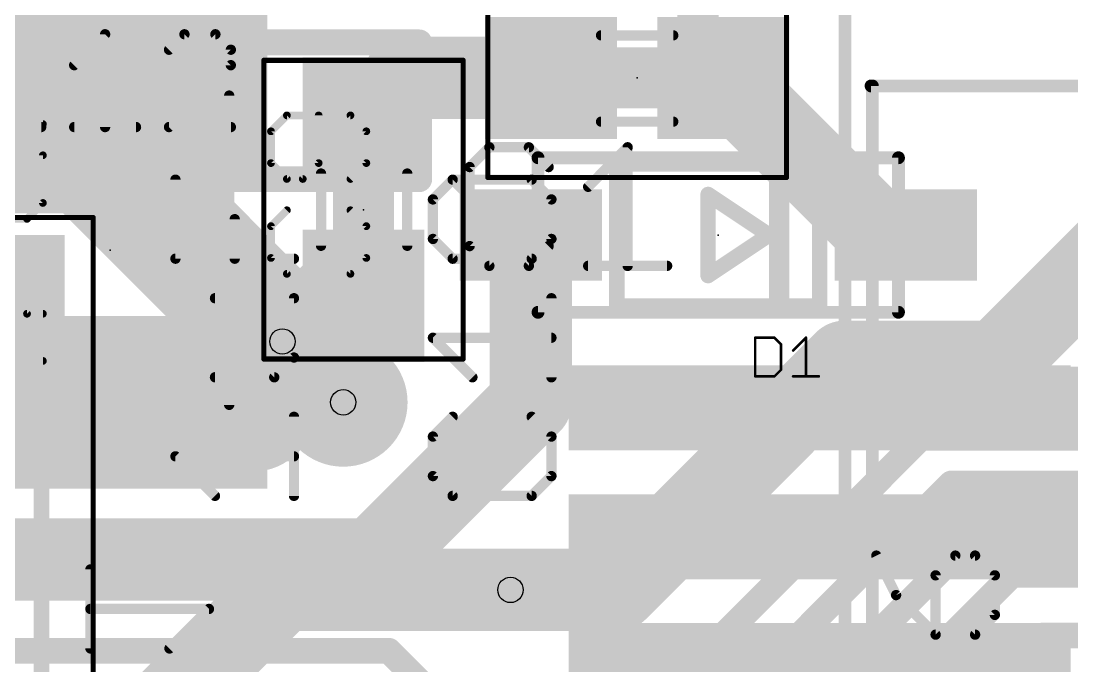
# Model space of a CAD drawing. Extents: x 61.5 to 101.4, y 9 to 89.5.
# Drawn here: x 76.02 to 86.39, y 51.15 to 57.51 of the extents above; entities that cross this region are included whole.
import ezdxf

# ---------------------------------------------------------------- set-up
doc = ezdxf.new("R2010")
doc.units = 0
for name, color, linetype in [('1', 22, 'CONTINUOUS'), ('16', 175, 'CONTINUOUS'), ('18', 82, 'CONTINUOUS'), ('21', 253, 'CONTINUOUS'), ('22', 253, 'CONTINUOUS'), ('23', 7, 'CONTINUOUS'), ('25', 253, 'CONTINUOUS'), ('26', 253, 'CONTINUOUS'), ('27', 253, 'CONTINUOUS'), ('29', 253, 'CONTINUOUS'), ('30', 253, 'CONTINUOUS'), ('31', 253, 'CONTINUOUS'), ('32', 253, 'CONTINUOUS'), ('35', 253, 'CONTINUOUS'), ('39', 22, 'CONTINUOUS'), ('40', 175, 'CONTINUOUS'), ('44', 253, 'CONTINUOUS'), ('51', 253, 'CONTINUOUS'), ('52', 253, 'CONTINUOUS')]:
    doc.layers.add(name, color=color, linetype=linetype)

# ---------------------------------------------------------------- blocks, each defined once
blk = doc.blocks.new('RECT')
blk.add_solid([(-0.5, -0.5), (0.5, -0.5), (-0.5, 0.5), (0.5, 0.5)])
blk = doc.blocks.new('ROUNDV')
at = {"const_width": 0.5}
blk.add_lwpolyline([(0, -0.25, 1), (0, 0.25, 1), (0, -0.25)], format="xyb", dxfattribs=at)

msp = doc.modelspace()

# ---------------------------------------------------------------- linework, layer by layer
at = {"layer": '1'}
for points, const_width in [([(82.7, 58.05), (82.7, 57.2)], 0.4064), ([(77.7, 57.9), (77.7, 57.3)], 0.254), ([(77.7, 57.3), (79.95, 57.3)], 0.254), ([(81.25, 56.95), (79.8, 56.95)], 0.8128), ([(79.95, 57.3), (79.95, 55.95)], 0.254), ([(82.7, 57.2), (82.95, 56.95)], 0.4064), ([(84.5, 55.4), (82.95, 56.95)], 0.8128), ([(87.9, 56.4), (86.25, 54.75)], 0.8128), ([(79.95, 55.95), (70.95, 55.95)], 0.254), ([(81.05, 55.4), (81.05, 53.75)], 0.8128), ([(84.75, 55.4), (84.5, 55.4)], 0.8128), ([(79.35, 54.75), (78.3, 53.7)], 1.27), ([(86.25, 54.75), (85.65, 54.15)], 0.8128), ([(79.35, 54.75), (79.2, 54.6)], 0.254), ([(79.4, 54.8), (79.35, 54.75)], 0.254), ([(79.2, 54.6), (79.2, 53.75)], 0.254), ([(84.15, 54.15), (81.9, 51.9)], 0.8128), ([(84.15, 54.15), (85.65, 54.15)], 0.8128), ([(78.6, 54.35), (78, 53.75)], 0.254), ([(78.3, 53.7), (76.95, 53.7)], 1.27), ([(81.05, 53.75), (79.5, 52.2)], 0.8128), ([(78, 53.75), (76.9, 53.75)], 0.254), ([(84.9, 53.4), (82.5, 51)], 0.254), ([(85.95, 53.4), (84.9, 53.4)], 0.254), ([(88.2, 53.4), (85.95, 53.4)], 0.254), ([(85.2, 52.95), (83.4, 51.15)], 0.254), ([(86.25, 52.95), (85.2, 52.95)], 0.254), ([(89.4, 52.95), (86.25, 52.95)], 0.254), ([(79.5, 52.2), (74.25, 52.2)], 0.8128), ([(85.5, 52.5), (83.55, 50.55)], 0.254), ([(86.25, 52.5), (85.5, 52.5)], 0.254), ([(88.95, 52.5), (86.25, 52.5)], 0.254), ([(81.9, 51.9), (80.85, 51.9)], 0.8128), ([(85.8, 52.05), (83.85, 50.1)], 0.254), ([(86.7, 52.05), (85.8, 52.05)], 0.254), ([(86.1, 51.45), (84.15, 49.5)], 0.254), ([(87.1, 51.45), (86.1, 51.45)], 0.254), ([(79.65, 51.3), (75.45, 51.3)], 0.254), ([(79.95, 51), (79.65, 51.3)], 0.254), ([(83.4, 51.15), (82.8, 50.55)], 0.254)]:
    msp.add_lwpolyline(points, dxfattribs=dict(at, const_width=const_width))
for points, const_width in [([(77.7, 57.3635, 1), (77.7, 57.2365)], 0.127), ([(77.6365, 57.3, 1), (77.7635, 57.3)], 0.127), ([(79.8, 57.1532, 1), (79.8, 56.7468)], 0.4064), ([(80.0135, 57.3, 1), (79.8865, 57.3)], 0.127), ([(79.95, 57.2365, 1), (79.95, 57.3635)], 0.127), ([(81.25, 56.7468, 1), (81.25, 57.1532)], 0.4064), ([(82.7718, 57.2718, 1), (82.6282, 57.1282)], 0.2032), ([(83.0937, 57.0937, 1), (82.8063, 56.8063)], 0.4064), ([(82.5984, 57.2, 1), (82.8016, 57.2)], 0.2032), ([(82.8782, 56.8782, 1), (83.0218, 57.0218)], 0.2032), ([(79.8865, 55.95, 1), (80.0135, 55.95)], 0.127), ([(79.95, 55.8865, 1), (79.95, 56.0135)], 0.127), ([(81.2532, 55.4, 1), (80.8468, 55.4)], 0.4064), ([(84.5, 55.6032, 1), (84.5, 55.1968)], 0.4064), ([(84.75, 55.1968, 1), (84.75, 55.6032)], 0.4064), ([(84.3563, 55.2563, 1), (84.6437, 55.5437)], 0.4064), ([(79.5745, 54.5255, 1), (79.1255, 54.9745)], 0.635), ([(86.1063, 54.8937, 1), (86.3937, 54.6063)], 0.4064), ([(86.3937, 54.6063, 1), (86.1063, 54.8937)], 0.4064), ([(79.3051, 54.7949, 1), (79.3949, 54.7051)], 0.127), ([(79.3949, 54.7051, 1), (79.3051, 54.7949)], 0.127), ([(79.4449, 54.7551, 1), (79.3551, 54.8449)], 0.127), ([(79.2635, 54.6, 1), (79.1365, 54.6)], 0.127), ([(79.1551, 54.6449, 1), (79.2449, 54.5551)], 0.127), ([(84.15, 54.3532, 1), (84.15, 53.9468)], 0.4064), ([(84.2937, 54.0063, 1), (84.0063, 54.2937)], 0.4064), ([(85.65, 53.9468, 1), (85.65, 54.3532)], 0.4064), ([(78.6449, 54.3051, 1), (78.5551, 54.3949)], 0.127), ([(85.5063, 54.2937, 1), (85.7937, 54.0063)], 0.4064), ([(76.95, 54.0175, 1), (76.95, 53.3825)], 0.635), ([(78.3, 53.3825, 1), (78.3, 54.0175)], 0.635), ([(78.0755, 53.9245, 1), (78.5245, 53.4755)], 0.635), ([(81.1937, 53.6063, 1), (80.9063, 53.8937)], 0.4064), ([(80.8468, 53.75, 1), (81.2532, 53.75)], 0.4064), ([(76.9, 53.8135, 1), (76.9, 53.6865)], 0.127), ([(77.9551, 53.7949, 1), (78.0449, 53.7051)], 0.127), ([(78, 53.6865, 1), (78, 53.8135)], 0.127), ([(79.1365, 53.75, 1), (79.2635, 53.75)], 0.127), ([(84.9, 53.4635, 1), (84.9, 53.3365)], 0.127), ([(84.9449, 53.3551, 1), (84.8551, 53.4449)], 0.127), ([(85.95, 53.4635, 1), (85.95, 53.3365)], 0.127), ([(85.95, 53.3365, 1), (85.95, 53.4635)], 0.127), ([(85.2, 53.0135, 1), (85.2, 52.8865)], 0.127), ([(85.2449, 52.9051, 1), (85.1551, 52.9949)], 0.127), ([(86.25, 53.0135, 1), (86.25, 52.8865)], 0.127), ([(86.25, 52.8865, 1), (86.25, 53.0135)], 0.127), ([(79.5, 51.9968, 1), (79.5, 52.4032)], 0.4064), ([(85.5, 52.5635, 1), (85.5, 52.4365)], 0.127), ([(85.5449, 52.4551, 1), (85.4551, 52.5449)], 0.127), ([(86.25, 52.5635, 1), (86.25, 52.4365)], 0.127), ([(86.25, 52.4365, 1), (86.25, 52.5635)], 0.127), ([(79.3563, 52.3437, 1), (79.6437, 52.0563)], 0.4064), ([(80.85, 52.1032, 1), (80.85, 51.6968)], 0.4064), ([(81.9, 51.6968, 1), (81.9, 52.1032)], 0.4064), ([(81.7563, 52.0437, 1), (82.0437, 51.7563)], 0.4064), ([(85.8, 52.1135, 1), (85.8, 51.9865)], 0.127), ([(85.8449, 52.0051, 1), (85.7551, 52.0949)], 0.127), ([(86.1, 51.5135, 1), (86.1, 51.3865)], 0.127), ([(86.1449, 51.4051, 1), (86.0551, 51.4949)], 0.127), ([(79.6949, 51.3449, 1), (79.6051, 51.2551)], 0.127), ([(79.65, 51.2365, 1), (79.65, 51.3635)], 0.127), ([(83.3551, 51.1949, 1), (83.4449, 51.1051)], 0.127), ([(83.4449, 51.1051, 1), (83.3551, 51.1949)], 0.127)]:
    msp.add_lwpolyline(points, format="xyb", dxfattribs=dict(at, const_width=const_width))
at = {"layer": '16'}
for points, const_width in [([(71.6, 56.25), (76.7, 56.25)], 1.27), ([(76.7, 56.25), (78.6, 54.35)], 1.27), ([(79.2, 53.75), (78.6, 54.35)], 1.27), ([(83.9, 53.695), (87.055, 53.695)], 0.8128), ([(83.9, 52.425), (86.675, 52.425)], 0.8128), ([(86.675, 52.425), (86.75, 52.35)], 0.8128), ([(87.05, 52.05), (86.75, 52.35)], 0.8128), ([(78.6, 51.9), (77.1, 50.4)], 0.8128), ([(78.9, 51.9), (78.6, 51.9)], 0.8128), ([(80.85, 51.9), (78.9, 51.9)], 0.8128)]:
    msp.add_lwpolyline(points, dxfattribs=dict(at, const_width=const_width))
for points, const_width in [([(76.9245, 56.4745, 1), (76.4755, 56.0255)], 0.635), ([(76.7, 55.9325, 1), (76.7, 56.5675)], 0.635), ([(78.8245, 54.5745, 1), (78.3755, 54.1255)], 0.635), ([(78.3755, 54.1255, 1), (78.8245, 54.5745)], 0.635), ([(78.9755, 53.5255, 1), (79.4245, 53.9745)], 0.635), ([(83.9, 53.8982, 1), (83.9, 53.4918)], 0.4064), ([(83.9, 52.6282, 1), (83.9, 52.2218)], 0.4064), ([(86.8187, 52.5687, 1), (86.5313, 52.2813)], 0.4064), ([(86.8937, 52.4937, 1), (86.6063, 52.2063)], 0.4064), ([(78.6, 52.1032, 1), (78.6, 51.6968)], 0.4064), ([(78.7437, 51.7563, 1), (78.4563, 52.0437)], 0.4064), ([(78.9, 52.1032, 1), (78.9, 51.6968)], 0.4064), ([(78.9, 51.6968, 1), (78.9, 52.1032)], 0.4064), ([(80.85, 51.6968, 1), (80.85, 52.1032)], 0.4064)]:
    msp.add_lwpolyline(points, format="xyb", dxfattribs=dict(at, const_width=const_width))
at = {"layer": '21', "const_width": 0.127}
for points in [[(84.15, 89.25), (84.15, 9.25)], [(81.122, 54.638), (81.122, 56.162)], [(81.122, 56.162), (84.678, 56.162)], [(84.678, 56.162), (84.678, 54.638)], [(84.678, 54.638), (81.122, 54.638)]]:
    msp.add_lwpolyline(points, dxfattribs=at)
at = {"layer": '21', "const_width": 0.0635}
for points in [[(81.1538, 56.162, 1), (81.0902, 56.162)], [(81.122, 56.1938, 1), (81.122, 56.1303)], [(84.7097, 56.162, 1), (84.6462, 56.162)], [(84.678, 56.1303, 1), (84.678, 56.1938)], [(81.0902, 54.638, 1), (81.1538, 54.638)], [(81.122, 54.6698, 1), (81.122, 54.6063)], [(84.6462, 54.638, 1), (84.7097, 54.638)], [(84.678, 54.6063, 1), (84.678, 54.6698)]]:
    msp.add_lwpolyline(points, format="xyb", dxfattribs=at)
at = {"layer": '22'}
for points, const_width in [([(84.408, 56.9018, 1), (84.408, 56.8383)], 0.0635), ([(84.4525, 56.87, 1), (84.389, 56.87)], 0.0635), ([(76.2611, 53.098, 1), (76.1849, 53.098)], 0.0762)]:
    msp.add_lwpolyline(points, format="xyb", dxfattribs=dict(at, const_width=const_width))
for points, const_width in [([(84.408, 56.87), (101.3117, 56.87)], 0.127), ([(84.4207, 56.87), (84.4207, 41.63)], 0.127), ([(76.223, 50.127), (76.223, 53.098)], 0.1524)]:
    msp.add_lwpolyline(points, dxfattribs=dict(at, const_width=const_width))
at = {"layer": '23'}
for p in [(82.1, 56.95), (79.4, 55.65), (82.9, 55.4), (76.9, 55.25)]:
    msp.add_point(p, dxfattribs=at)
at = {"layer": '25'}
for points, const_width in [([(78.6441, 56.5797), (78.4873, 56.4229)], 0.0762), ([(79.2711, 56.5797), (78.6441, 56.5797)], 0.0762), ([(78.9576, 56.1093), (78.9576, 56.5797)], 0.0762), ([(79.4279, 56.4229), (79.2711, 56.5797)], 0.0762), ([(78.4873, 56.4229), (78.4873, 56.1093)], 0.0762), ([(79.4279, 56.1093), (79.4279, 56.4229)], 0.0762), ([(80.6419, 56.2652), (80.447, 56.0703)], 0.1016), ([(81.0317, 56.2652), (80.6419, 56.2652)], 0.1016), ([(81.2266, 56.0703), (81.0317, 56.2652)], 0.1016), ([(81.6164, 55.8754), (82.0062, 56.2652)], 0.1016), ([(82.0062, 56.2652), (82.0062, 55.0958)], 0.1016), ([(78.4873, 56.1093), (78.6441, 55.9526)], 0.0762), ([(78.8008, 55.9526), (78.9576, 56.1093)], 0.0762), ([(79.2711, 55.9526), (79.4279, 56.1093)], 0.0762), ([(80.447, 56.0703), (80.447, 55.2907)], 0.1016), ([(80.0848, 55.7511), (80.2797, 55.946)], 0.1016), ([(80.2797, 55.946), (81.0593, 55.946)], 0.1016), ([(81.0593, 55.1664), (80.2797, 55.946)], 0.1016), ([(81.0593, 55.946), (81.2542, 55.7511)], 0.1016), ([(78.6441, 55.9526), (78.8008, 55.9526)], 0.0762), ([(80.0848, 55.3613), (80.0848, 55.7511)], 0.1016), ([(81.2542, 55.7511), (81.2542, 55.3613)], 0.1016), ([(78.6441, 55.6441), (78.4873, 55.4874)], 0.0762), ([(79.4279, 55.4874), (79.2711, 55.6441)], 0.0762), ([(78.4873, 55.4874), (78.4873, 55.1738)], 0.0762), ([(79.4279, 55.1738), (79.4279, 55.4874)], 0.0762), ([(80.2797, 55.1664), (80.0848, 55.3613)], 0.1016), ([(81.2542, 55.3613), (81.0593, 55.1664)], 0.1016), ([(80.447, 55.2907), (80.6419, 55.0958)], 0.1016), ([(81.0317, 55.0958), (81.2266, 55.2907)], 0.1016), ([(78.4873, 55.1738), (78.6441, 55.0171)], 0.0762), ([(79.2711, 55.0171), (79.4279, 55.1738)], 0.0762), ([(81.0593, 55.1664), (80.2797, 55.1664)], 0.1016), ([(80.6419, 55.0958), (81.0317, 55.0958)], 0.1016), ([(81.6164, 55.0958), (82.396, 55.0958)], 0.1016), ([(78.6441, 55.0171), (79.2711, 55.0171)], 0.0762), ([(81.2542, 53.997), (81.2542, 54.7766)], 0.1016), ([(80.4746, 53.997), (80.0848, 54.3868)], 0.1016), ([(80.0848, 54.3868), (81.2542, 54.3868)], 0.1016), ([(83.2643, 54.3876), (83.2643, 54.0063)], 0.0254), ([(83.4549, 54.3876), (83.2643, 54.3876)], 0.0254), ([(83.5185, 54.3241), (83.4549, 54.3876)], 0.0254), ([(83.5185, 54.0699), (83.5185, 54.3241)], 0.0254), ([(83.6385, 54.2605), (83.7656, 54.3876)], 0.0254), ([(83.7656, 54.3876), (83.7656, 54.0063)], 0.0254), ([(83.4549, 54.0063), (83.5185, 54.0699)], 0.0254), ([(83.2643, 54.0063), (83.4549, 54.0063)], 0.0254), ([(83.6385, 54.0063), (83.8927, 54.0063)], 0.0254), ([(80.2797, 53.6072), (80.0848, 53.4123)], 0.1016), ([(81.2542, 53.4123), (81.0593, 53.6072)], 0.1016), ([(80.0848, 53.4123), (80.0848, 53.0225)], 0.1016), ([(81.2542, 53.0225), (81.2542, 53.4123)], 0.1016), ([(80.0848, 53.0225), (80.2797, 52.8276)], 0.1016), ([(81.0593, 52.8276), (81.2542, 53.0225)], 0.1016), ([(80.2797, 52.8276), (81.0593, 52.8276)], 0.1016), ([(84.4598, 52.2386), (84.6547, 51.8488)], 0.1016), ([(85.2394, 52.2386), (85.0445, 52.0437)], 0.1016), ([(85.4343, 52.2386), (85.2394, 52.2386)], 0.1016), ([(85.6292, 52.0437), (85.4343, 52.2386)], 0.1016), ([(85.0445, 52.0437), (85.0445, 51.459)], 0.1016), ([(85.6292, 51.6539), (85.6292, 52.0437)], 0.1016), ([(84.6547, 51.8488), (85.0445, 51.459)], 0.1016), ([(85.4343, 51.459), (85.6292, 51.6539)], 0.1016), ([(85.0445, 51.459), (85.4343, 51.459)], 0.1016)]:
    msp.add_lwpolyline(points, dxfattribs=dict(at, const_width=const_width))
for points, const_width in [([(78.6441, 56.5987, 1), (78.6441, 56.5606)], 0.0381), ([(78.6575, 56.5662, 1), (78.6306, 56.5931)], 0.0381), ([(78.9766, 56.5797, 1), (78.9386, 56.5797)], 0.0381), ([(79.2846, 56.5931, 1), (79.2577, 56.5662)], 0.0381), ([(79.2711, 56.5606, 1), (79.2711, 56.5987)], 0.0381), ([(78.5063, 56.4229, 1), (78.4682, 56.4229)], 0.0381), ([(78.4738, 56.4364, 1), (78.5008, 56.4094)], 0.0381), ([(79.447, 56.4229, 1), (79.4089, 56.4229)], 0.0381), ([(79.4144, 56.4094, 1), (79.4414, 56.4364)], 0.0381), ([(80.6419, 56.2906, 1), (80.6419, 56.2398)], 0.0508), ([(80.6599, 56.2472, 1), (80.6239, 56.2832)], 0.0508), ([(81.0497, 56.2832, 1), (81.0137, 56.2472)], 0.0508), ([(81.0317, 56.2398, 1), (81.0317, 56.2906)], 0.0508), ([(82.0316, 56.2652, 1), (81.9808, 56.2652)], 0.0508), ([(82.0242, 56.2472, 1), (81.9882, 56.2832)], 0.0508), ([(78.5008, 56.1228, 1), (78.4738, 56.0959)], 0.0381), ([(78.4682, 56.1093, 1), (78.5063, 56.1093)], 0.0381), ([(78.9386, 56.1093, 1), (78.9766, 56.1093)], 0.0381), ([(78.9711, 56.0959, 1), (78.9441, 56.1228)], 0.0381), ([(79.4089, 56.1093, 1), (79.447, 56.1093)], 0.0381), ([(79.4414, 56.0959, 1), (79.4144, 56.1228)], 0.0381), ([(80.429, 56.0883, 1), (80.465, 56.0523)], 0.0508), ([(80.4724, 56.0703, 1), (80.4216, 56.0703)], 0.0508), ([(81.2086, 56.0523, 1), (81.2446, 56.0883)], 0.0508), ([(80.2977, 55.964, 1), (80.2617, 55.928)], 0.0508), ([(80.2797, 55.9714, 1), (80.2797, 55.9206)], 0.0508), ([(80.2977, 55.928, 1), (80.2617, 55.964)], 0.0508), ([(81.0773, 55.964, 1), (81.0413, 55.928)], 0.0508), ([(81.0593, 55.9206, 1), (81.0593, 55.9714)], 0.0508), ([(78.6441, 55.9716, 1), (78.6441, 55.9335)], 0.0381), ([(78.6306, 55.9391, 1), (78.6575, 55.9661)], 0.0381), ([(78.7874, 55.9661, 1), (78.8143, 55.9391)], 0.0381), ([(78.8008, 55.9335, 1), (78.8008, 55.9716)], 0.0381), ([(79.2577, 55.9661, 1), (79.2846, 55.9391)], 0.0381), ([(81.5984, 55.8934, 1), (81.6344, 55.8574)], 0.0508), ([(80.0668, 55.7691, 1), (80.1028, 55.7331)], 0.0508), ([(80.1102, 55.7511, 1), (80.0594, 55.7511)], 0.0508), ([(81.2796, 55.7511, 1), (81.2288, 55.7511)], 0.0508), ([(81.2362, 55.7331, 1), (81.2722, 55.7691)], 0.0508), ([(78.6575, 55.6307, 1), (78.6306, 55.6576)], 0.0381), ([(79.2846, 55.6576, 1), (79.2577, 55.6307)], 0.0381), ([(78.5063, 55.4874, 1), (78.4682, 55.4874)], 0.0381), ([(78.4738, 55.5008, 1), (78.5008, 55.4739)], 0.0381), ([(79.447, 55.4874, 1), (79.4089, 55.4874)], 0.0381), ([(79.4144, 55.4739, 1), (79.4414, 55.5008)], 0.0381), ([(80.1028, 55.3793, 1), (80.0668, 55.3433)], 0.0508), ([(80.0594, 55.3613, 1), (80.1102, 55.3613)], 0.0508), ([(81.2288, 55.3613, 1), (81.2796, 55.3613)], 0.0508), ([(81.2722, 55.3433, 1), (81.2362, 55.3793)], 0.0508), ([(80.465, 55.3087, 1), (80.429, 55.2727)], 0.0508), ([(80.4216, 55.2907, 1), (80.4724, 55.2907)], 0.0508), ([(81.2446, 55.2727, 1), (81.2086, 55.3087)], 0.0508), ([(78.5008, 55.1873, 1), (78.4738, 55.1604)], 0.0381), ([(78.4682, 55.1738, 1), (78.5063, 55.1738)], 0.0381), ([(79.4089, 55.1738, 1), (79.447, 55.1738)], 0.0381), ([(79.4414, 55.1604, 1), (79.4144, 55.1873)], 0.0381), ([(80.2797, 55.1918, 1), (80.2797, 55.141)], 0.0508), ([(80.2617, 55.1484, 1), (80.2977, 55.1844)], 0.0508), ([(81.0413, 55.1844, 1), (81.0773, 55.1484)], 0.0508), ([(81.0413, 55.1484, 1), (81.0773, 55.1844)], 0.0508), ([(81.0593, 55.141, 1), (81.0593, 55.1918)], 0.0508), ([(80.6419, 55.1212, 1), (80.6419, 55.0704)], 0.0508), ([(80.6239, 55.0778, 1), (80.6599, 55.1138)], 0.0508), ([(81.0137, 55.1138, 1), (81.0497, 55.0778)], 0.0508), ([(81.0317, 55.0704, 1), (81.0317, 55.1212)], 0.0508), ([(81.6164, 55.1212, 1), (81.6164, 55.0704)], 0.0508), ([(81.9808, 55.0958, 1), (82.0316, 55.0958)], 0.0508), ([(82.396, 55.0704, 1), (82.396, 55.1212)], 0.0508), ([(78.6441, 55.0361, 1), (78.6441, 54.998)], 0.0381), ([(78.6306, 55.0036, 1), (78.6575, 55.0305)], 0.0381), ([(79.2577, 55.0305, 1), (79.2846, 55.0036)], 0.0381), ([(79.2711, 54.998, 1), (79.2711, 55.0361)], 0.0381), ([(81.2796, 54.7766, 1), (81.2288, 54.7766)], 0.0508), ([(80.1028, 54.4048, 1), (80.0668, 54.3688)], 0.0508), ([(80.0848, 54.4122, 1), (80.0848, 54.3614)], 0.0508), ([(81.2542, 54.3614, 1), (81.2542, 54.4122)], 0.0508), ([(83.2706, 54.3876, 1), (83.2579, 54.3876)], 0.0127), ([(83.2643, 54.394, 1), (83.2643, 54.3813)], 0.0127), ([(83.4594, 54.3921, 1), (83.4505, 54.3831)], 0.0127), ([(83.4549, 54.3813, 1), (83.4549, 54.394)], 0.0127), ([(83.5249, 54.3241, 1), (83.5122, 54.3241)], 0.0127), ([(83.514, 54.3196, 1), (83.523, 54.3286)], 0.0127), ([(83.7719, 54.3876, 1), (83.7592, 54.3876)], 0.0127), ([(83.7701, 54.3831, 1), (83.7611, 54.3921)], 0.0127), ([(83.634, 54.265, 1), (83.643, 54.256)], 0.0127), ([(80.4566, 53.979, 1), (80.4926, 54.015)], 0.0508), ([(83.5122, 54.0699, 1), (83.5249, 54.0699)], 0.0127), ([(83.523, 54.0654, 1), (83.514, 54.0743)], 0.0127), ([(81.2288, 53.997, 1), (81.2796, 53.997)], 0.0508), ([(83.2643, 54.0127, 1), (83.2643, 54)], 0.0127), ([(83.2579, 54.0063, 1), (83.2706, 54.0063)], 0.0127), ([(83.4505, 54.0108, 1), (83.4594, 54.0018)], 0.0127), ([(83.4549, 54, 1), (83.4549, 54.0127)], 0.0127), ([(83.6385, 54.0127, 1), (83.6385, 54)], 0.0127), ([(83.7592, 54.0063, 1), (83.7719, 54.0063)], 0.0127), ([(83.8927, 54, 1), (83.8927, 54.0127)], 0.0127), ([(80.2977, 53.5892, 1), (80.2617, 53.6252)], 0.0508), ([(81.0773, 53.6252, 1), (81.0413, 53.5892)], 0.0508), ([(80.0668, 53.4303, 1), (80.1028, 53.3943)], 0.0508), ([(80.1102, 53.4123, 1), (80.0594, 53.4123)], 0.0508), ([(81.2796, 53.4123, 1), (81.2288, 53.4123)], 0.0508), ([(81.2362, 53.3943, 1), (81.2722, 53.4303)], 0.0508), ([(80.1028, 53.0405, 1), (80.0668, 53.0045)], 0.0508), ([(80.0594, 53.0225, 1), (80.1102, 53.0225)], 0.0508), ([(81.2288, 53.0225, 1), (81.2796, 53.0225)], 0.0508), ([(81.2722, 53.0045, 1), (81.2362, 53.0405)], 0.0508), ([(80.2797, 52.853, 1), (80.2797, 52.8022)], 0.0508), ([(80.2617, 52.8096, 1), (80.2977, 52.8456)], 0.0508), ([(81.0413, 52.8456, 1), (81.0773, 52.8096)], 0.0508), ([(81.0593, 52.8022, 1), (81.0593, 52.853)], 0.0508), ([(84.4825, 52.2499, 1), (84.4371, 52.2272)], 0.0508), ([(85.2394, 52.264, 1), (85.2394, 52.2132)], 0.0508), ([(85.2574, 52.2206, 1), (85.2214, 52.2565)], 0.0508), ([(85.4523, 52.2565, 1), (85.4163, 52.2206)], 0.0508), ([(85.4343, 52.2132, 1), (85.4343, 52.264)], 0.0508), ([(85.0699, 52.0437, 1), (85.0191, 52.0437)], 0.0508), ([(85.0265, 52.0616, 1), (85.0625, 52.0257)], 0.0508), ([(85.6546, 52.0437, 1), (85.6038, 52.0437)], 0.0508), ([(85.6112, 52.0257, 1), (85.6472, 52.0616)], 0.0508), ([(84.6727, 51.8667, 1), (84.6367, 51.8308)], 0.0508), ([(84.632, 51.8374, 1), (84.6774, 51.8601)], 0.0508), ([(85.6038, 51.6539, 1), (85.6546, 51.6539)], 0.0508), ([(85.6472, 51.6359, 1), (85.6112, 51.6718)], 0.0508), ([(85.0445, 51.4844, 1), (85.0445, 51.4336)], 0.0508), ([(85.0191, 51.459, 1), (85.0699, 51.459)], 0.0508), ([(85.0265, 51.441, 1), (85.0625, 51.477)], 0.0508), ([(85.4163, 51.477, 1), (85.4523, 51.441)], 0.0508), ([(85.4343, 51.4336, 1), (85.4343, 51.4844)], 0.0508)]:
    msp.add_lwpolyline(points, format="xyb", dxfattribs=dict(at, const_width=const_width))
at = {"layer": '26', "const_width": 0.1016}
for points in [[(76.7058, 51.3226), (76.7058, 52.1022)], [(77.8752, 51.7124), (76.7058, 51.7124)], [(77.4854, 51.3226), (77.8752, 51.7124)]]:
    msp.add_lwpolyline(points, dxfattribs=at)
at = {"layer": '26', "const_width": 0.0508}
for points in [[(76.7312, 52.1022, 1), (76.6804, 52.1022)], [(76.7058, 51.7378, 1), (76.7058, 51.687)], [(77.8932, 51.6944, 1), (77.8572, 51.7304)], [(77.8752, 51.687, 1), (77.8752, 51.7378)], [(76.6804, 51.3226, 1), (76.7312, 51.3226)], [(77.4674, 51.3406, 1), (77.5034, 51.3046)]]:
    msp.add_lwpolyline(points, format="xyb", dxfattribs=at)
at = {"layer": '27'}
for points, const_width in [([(76.5456, 57.0747), (76.8507, 57.3798)], 0.1016), ([(76.8507, 57.3798), (76.8507, 56.4646)], 0.1016), ([(77.6336, 57.3798), (77.4811, 57.2273)], 0.1016), ([(77.9387, 57.3798), (77.6336, 57.3798)], 0.1016), ([(78.0912, 57.2273), (77.9387, 57.3798)], 0.1016), ([(78.0912, 57.0747), (78.0912, 57.2273)], 0.1016), ([(77.4811, 56.4646), (78.0912, 57.0747)], 0.1016), ([(76.2369, 56.4947), (75.2963, 56.4947)], 0.0762), ([(75.6101, 56.4646), (76.2202, 56.4646)], 0.1016), ([(76.5456, 56.4646), (77.1557, 56.4646)], 0.1016), ([(78.0912, 56.4646), (77.4811, 56.4646)], 0.1016), ([(76.2369, 56.1862), (75.6098, 56.1862)], 0.0762), ([(76.2369, 55.7159), (76.2369, 56.1862)], 0.0762), ([(77.5448, 55.1664), (77.5448, 55.946)], 0.1016), ([(76.0801, 55.5591), (76.2369, 55.7159)], 0.0762), ([(75.6098, 55.5591), (76.0801, 55.5591)], 0.0762), ([(78.1295, 55.1664), (78.1295, 55.5562)], 0.1016), ([(75.4531, 55.2507), (76.0801, 54.6236)], 0.0762), ([(78.7142, 55.1664), (77.5448, 55.1664)], 0.1016), ([(78.7142, 54.7766), (77.9346, 54.7766)], 0.1016), ([(78.7142, 54.1919), (78.7142, 54.7766)], 0.1016), ([(76.0801, 54.6236), (76.2369, 54.6236)], 0.0762), ([(78.5193, 53.997), (78.7142, 54.1919)], 0.1016), ([(76.2369, 54.1584), (75.2963, 54.1584)], 0.0762), ([(77.9346, 53.997), (78.5193, 53.997)], 0.1016), ([(78.7142, 52.8276), (78.7142, 53.6072)], 0.1016), ([(77.9346, 52.8276), (77.5448, 53.2174)], 0.1016), ([(77.5448, 53.2174), (78.7142, 53.2174)], 0.1016)]:
    msp.add_lwpolyline(points, dxfattribs=dict(at, const_width=const_width))
for points, const_width in [([(76.8761, 57.3798, 1), (76.8253, 57.3798)], 0.0508), ([(76.8686, 57.3618, 1), (76.8327, 57.3977)], 0.0508), ([(77.6336, 57.4052, 1), (77.6336, 57.3544)], 0.0508), ([(77.6516, 57.3618, 1), (77.6157, 57.3977)], 0.0508), ([(77.9567, 57.3977, 1), (77.9207, 57.3618)], 0.0508), ([(77.9387, 57.3544, 1), (77.9387, 57.4052)], 0.0508), ([(77.4632, 57.2452, 1), (77.4991, 57.2093)], 0.0508), ([(78.1166, 57.2273, 1), (78.0658, 57.2273)], 0.0508), ([(78.0733, 57.2093, 1), (78.1092, 57.2452)], 0.0508), ([(76.5276, 57.0927, 1), (76.5636, 57.0568)], 0.0508), ([(78.0658, 57.0747, 1), (78.1166, 57.0747)], 0.0508), ([(78.1092, 57.0568, 1), (78.0733, 57.0927)], 0.0508), ([(76.2202, 56.4392, 1), (76.2202, 56.49)], 0.0508), ([(76.2369, 56.4756, 1), (76.2369, 56.5137)], 0.0381), ([(76.5456, 56.49, 1), (76.5456, 56.4392)], 0.0508), ([(77.1557, 56.4392, 1), (77.1557, 56.49)], 0.0508), ([(77.4811, 56.49, 1), (77.4811, 56.4392)], 0.0508), ([(78.0912, 56.4392, 1), (78.0912, 56.49)], 0.0508), ([(76.8253, 56.4646, 1), (76.8761, 56.4646)], 0.0508), ([(77.4632, 56.4826, 1), (77.4991, 56.4466)], 0.0508), ([(76.2559, 56.1862, 1), (76.2179, 56.1862)], 0.0381), ([(76.2369, 56.1672, 1), (76.2369, 56.2053)], 0.0381), ([(77.5702, 55.946, 1), (77.5194, 55.946)], 0.0508), ([(76.2179, 55.7159, 1), (76.2559, 55.7159)], 0.0381), ([(76.2504, 55.7024, 1), (76.2234, 55.7294)], 0.0381), ([(76.0667, 55.5726, 1), (76.0936, 55.5457)], 0.0381), ([(76.0801, 55.5401, 1), (76.0801, 55.5782)], 0.0381), ([(78.1549, 55.5562, 1), (78.1041, 55.5562)], 0.0508), ([(77.5448, 55.1918, 1), (77.5448, 55.141)], 0.0508), ([(77.5194, 55.1664, 1), (77.5702, 55.1664)], 0.0508), ([(78.1041, 55.1664, 1), (78.1549, 55.1664)], 0.0508), ([(78.7142, 55.141, 1), (78.7142, 55.1918)], 0.0508), ([(77.9346, 54.802, 1), (77.9346, 54.7512)], 0.0508), ([(78.7396, 54.7766, 1), (78.6888, 54.7766)], 0.0508), ([(78.7142, 54.7512, 1), (78.7142, 54.802)], 0.0508), ([(76.0801, 54.6427, 1), (76.0801, 54.6046)], 0.0381), ([(76.0667, 54.6101, 1), (76.0936, 54.6371)], 0.0381), ([(76.2369, 54.6046, 1), (76.2369, 54.6427)], 0.0381), ([(78.7322, 54.1739, 1), (78.6962, 54.2099)], 0.0508), ([(76.2369, 54.1394, 1), (76.2369, 54.1775)], 0.0381), ([(78.6888, 54.1919, 1), (78.7396, 54.1919)], 0.0508), ([(77.9346, 54.0224, 1), (77.9346, 53.9716)], 0.0508), ([(78.5013, 54.015, 1), (78.5373, 53.979)], 0.0508), ([(78.5193, 53.9716, 1), (78.5193, 54.0224)], 0.0508), ([(78.7396, 53.6072, 1), (78.6888, 53.6072)], 0.0508), ([(77.5628, 53.2354, 1), (77.5268, 53.1994)], 0.0508), ([(77.5448, 53.2428, 1), (77.5448, 53.192)], 0.0508), ([(78.7142, 53.192, 1), (78.7142, 53.2428)], 0.0508), ([(77.9166, 52.8096, 1), (77.9526, 52.8456)], 0.0508), ([(78.6888, 52.8276, 1), (78.7396, 52.8276)], 0.0508)]:
    msp.add_lwpolyline(points, format="xyb", dxfattribs=dict(at, const_width=const_width))
at = {"layer": '39', "const_width": 0.0508}
for points in [[(80.627, 55.967), (80.627, 57.933)], [(83.573, 57.933), (83.573, 55.967)], [(78.417, 54.177), (78.417, 57.123)], [(78.417, 57.123), (80.383, 57.123)], [(80.383, 57.123), (80.383, 54.177)], [(83.573, 55.967), (80.627, 55.967)], [(80.383, 54.177), (78.417, 54.177)]]:
    msp.add_lwpolyline(points, dxfattribs=at)
at = {"layer": '39', "const_width": 0.0254}
for points in [[(78.4297, 57.123, 1), (78.4043, 57.123)], [(78.417, 57.1357, 1), (78.417, 57.1103)], [(80.3957, 57.123, 1), (80.3703, 57.123)], [(80.383, 57.1103, 1), (80.383, 57.1357)], [(80.627, 55.9797, 1), (80.627, 55.9543)], [(80.6143, 55.967, 1), (80.6397, 55.967)], [(83.5603, 55.967, 1), (83.5857, 55.967)], [(83.573, 55.9543, 1), (83.573, 55.9797)], [(78.417, 54.1897, 1), (78.417, 54.1643)], [(78.4043, 54.177, 1), (78.4297, 54.177)], [(80.3703, 54.177, 1), (80.3957, 54.177)], [(80.383, 54.1643, 1), (80.383, 54.1897)]]:
    msp.add_lwpolyline(points, format="xyb", dxfattribs=at)
at = {"layer": '40', "const_width": 0.0508}
for points in [[(76.733, 55.573), (72.767, 55.573)], [(76.733, 47.627), (76.733, 55.573)]]:
    msp.add_lwpolyline(points, dxfattribs=at)
at = {"layer": '40', "const_width": 0.0254}
for points in [[(76.7457, 55.573, 1), (76.7203, 55.573)], [(76.733, 55.5603, 1), (76.733, 55.5857)]]:
    msp.add_lwpolyline(points, format="xyb", dxfattribs=at)
at = {"layer": '44'}
for centre in [(78.6, 54.35), (79.2, 53.75), (80.85, 51.9)]:
    msp.add_circle(centre, 0.125, dxfattribs=at)
at = {"layer": '51'}
for points, const_width in [([(82.456, 57.369), (81.744, 57.369)], 0.1016), ([(78.075, 56.775), (78.075, 53.725)], 0.1016), ([(82.456, 56.518), (81.744, 56.518)], 0.1016), ([(81.9, 54.7), (81.9, 56.1)], 0.1524), ([(81.9, 56.1), (83.9, 56.1)], 0.1524), ([(83.9, 56.1), (83.9, 54.7)], 0.1524), ([(78.981, 56.006), (78.981, 55.294)], 0.1016), ([(79.832, 56.006), (79.832, 55.294)], 0.1016), ([(82.8, 55), (82.8, 55.8)], 0.1524), ([(82.8, 55.8), (83.4, 55.4)], 0.1524), ([(83.4, 55.4), (82.8, 55)], 0.1524), ([(83.9, 54.7), (81.9, 54.7)], 0.1524)]:
    msp.add_lwpolyline(points, dxfattribs=dict(at, const_width=const_width))
for points, const_width in [([(81.744, 57.3944, 1), (81.744, 57.3436)], 0.0508), ([(82.456, 57.3436, 1), (82.456, 57.3944)], 0.0508), ([(78.1004, 56.775, 1), (78.0496, 56.775)], 0.0508), ([(81.744, 56.5434, 1), (81.744, 56.4926)], 0.0508), ([(82.456, 56.4926, 1), (82.456, 56.5434)], 0.0508), ([(81.9381, 56.1, 1), (81.8619, 56.1)], 0.0762), ([(81.9, 56.1381, 1), (81.9, 56.0619)], 0.0762), ([(83.9381, 56.1, 1), (83.8619, 56.1)], 0.0762), ([(83.9, 56.0619, 1), (83.9, 56.1381)], 0.0762), ([(79.0064, 56.006, 1), (78.9556, 56.006)], 0.0508), ([(79.8574, 56.006, 1), (79.8066, 56.006)], 0.0508), ([(82.8381, 55.8, 1), (82.7619, 55.8)], 0.0762), ([(82.8211, 55.8317, 1), (82.7789, 55.7683)], 0.0762), ([(83.4211, 55.3683, 1), (83.3789, 55.4317)], 0.0762), ([(83.3789, 55.3683, 1), (83.4211, 55.4317)], 0.0762), ([(78.9556, 55.294, 1), (79.0064, 55.294)], 0.0508), ([(79.8066, 55.294, 1), (79.8574, 55.294)], 0.0508), ([(82.7789, 55.0317, 1), (82.8211, 54.9683)], 0.0762), ([(82.7619, 55, 1), (82.8381, 55)], 0.0762), ([(81.9, 54.7381, 1), (81.9, 54.6619)], 0.0762), ([(83.9, 54.6619, 1), (83.9, 54.7381)], 0.0762), ([(81.8619, 54.7, 1), (81.9381, 54.7)], 0.0762), ([(83.8619, 54.7, 1), (83.9381, 54.7)], 0.0762), ([(78.0496, 53.725, 1), (78.1004, 53.725)], 0.0508)]:
    msp.add_lwpolyline(points, format="xyb", dxfattribs=dict(at, const_width=const_width))
at = {"layer": '52', "const_width": 0.1524}
msp.add_lwpolyline([(76.223, 49.238), (76.223, 53.987)], dxfattribs=at)
at = {"layer": '52', "const_width": 0.0762}
msp.add_lwpolyline([(76.2611, 53.987, 1), (76.1849, 53.987)], format="xyb", dxfattribs=at)

# ---------------------------------------------------------------- block references
at = {"layer": '1'}
for p, xscale, yscale, rotation in [((76.9, 56.75), 1.5, 2.9, 270), ((81.05, 55.4), 1.2, 0.7, 180), ((84.75, 55.4), 1.2, 0.7, 180), ((76.9, 53.75), 1.5, 2.9, 270)]:
    msp.add_blockref('RECT', p, dxfattribs=dict(at, xscale=xscale, yscale=yscale, rotation=rotation))
at = {"layer": '1', "xscale": 1.1}
for p, rotation in [((81.25, 56.95), 180), ((82.95, 56.95), 180), ((79.4, 56.5), 270), ((79.4, 54.8), 270)]:
    msp.add_blockref('RECT', p, dxfattribs=dict(at, rotation=rotation))
at = {"layer": '16'}
for p, xscale, yscale, rotation in [((74.75, 54.4), 1.8, 3.2, 90), ((83.9, 53.695), 4.7498, 0.635, 180), ((83.9, 52.425), 4.7498, 0.635, 180), ((83.9, 51.155), 4.7498, 0.635, 180)]:
    msp.add_blockref('RECT', p, dxfattribs=dict(at, xscale=xscale, yscale=yscale, rotation=rotation))
at = {"layer": '18', "xscale": 0.6564, "yscale": 0.6564}
for p in [(78.6, 54.35), (78.6, 54.35), (79.2, 53.75), (79.2, 53.75), (80.85, 51.9), (80.85, 51.9)]:
    msp.add_blockref('ROUNDV', p, dxfattribs=at)
at = {"layer": '29'}
for p, xscale, yscale, rotation in [((76.9, 56.75), 1.7032, 3.1032, 270), ((81.25, 56.95), 1.3032, 1.2032, 180), ((82.95, 56.95), 1.3032, 1.2032, 180), ((79.4, 56.5), 1.3032, 1.2032, 270), ((81.05, 55.4), 1.4032, 0.9032, 180), ((84.75, 55.4), 1.4032, 0.9032, 180), ((79.4, 54.8), 1.3032, 1.2032, 270), ((76.9, 53.75), 1.7032, 3.1032, 270)]:
    msp.add_blockref('RECT', p, dxfattribs=dict(at, xscale=xscale, yscale=yscale, rotation=rotation))
at = {"layer": '30'}
for p, xscale, yscale, rotation in [((74.75, 54.4), 2.0032, 3.4032, 90), ((83.9, 53.695), 4.953, 0.8382, 180), ((83.9, 52.425), 4.953, 0.8382, 180), ((83.9, 51.155), 4.953, 0.8382, 180)]:
    msp.add_blockref('RECT', p, dxfattribs=dict(at, xscale=xscale, yscale=yscale, rotation=rotation))
at = {"layer": '31'}
for p, xscale, yscale, rotation in [((76.9, 56.75), 1.5, 2.9, 270), ((81.05, 55.4), 1.2, 0.7, 180), ((84.75, 55.4), 1.2, 0.7, 180), ((76.9, 53.75), 1.5, 2.9, 270)]:
    msp.add_blockref('RECT', p, dxfattribs=dict(at, xscale=xscale, yscale=yscale, rotation=rotation))
at = {"layer": '31', "xscale": 1.1}
for p, rotation in [((81.25, 56.95), 180), ((82.95, 56.95), 180), ((79.4, 56.5), 270), ((79.4, 54.8), 270)]:
    msp.add_blockref('RECT', p, dxfattribs=dict(at, rotation=rotation))
at = {"layer": '32'}
for p, xscale, yscale, rotation in [((74.75, 54.4), 1.8, 3.2, 90), ((83.9, 53.695), 4.7498, 0.635, 180), ((83.9, 52.425), 4.7498, 0.635, 180), ((83.9, 51.155), 4.7498, 0.635, 180)]:
    msp.add_blockref('RECT', p, dxfattribs=dict(at, xscale=xscale, yscale=yscale, rotation=rotation))
at = {"layer": '35', "xscale": 0.3998, "yscale": 0.6}
for p, rotation in [((82.1, 56.95), 180), ((79.4, 55.65), 270)]:
    msp.add_blockref('RECT', p, dxfattribs=dict(at, rotation=rotation))
at = {"layer": '51'}
for p, xscale, yscale, rotation in [((81.5198, 56.9449), 0.5001, 0.95, 180), ((82.6882, 56.9449), 0.5001, 0.95, 180), ((76.9, 56.6), 0.5, 2.5, 270), ((79.4051, 56.2382), 0.5001, 0.95, 270), ((83.5, 55.4), 0.2, 1.4, 180), ((79.4051, 55.0697), 0.5001, 0.95, 270), ((76.9, 53.9), 0.5, 2.5, 270)]:
    msp.add_blockref('RECT', p, dxfattribs=dict(at, xscale=xscale, yscale=yscale, rotation=rotation))
at = {"layer": '52', "xscale": 0.8499, "yscale": 3.1001, "rotation": 90}
msp.add_blockref('RECT', (74.7507, 54.3872), dxfattribs=at)

doc.saveas('drawing.dxf')
